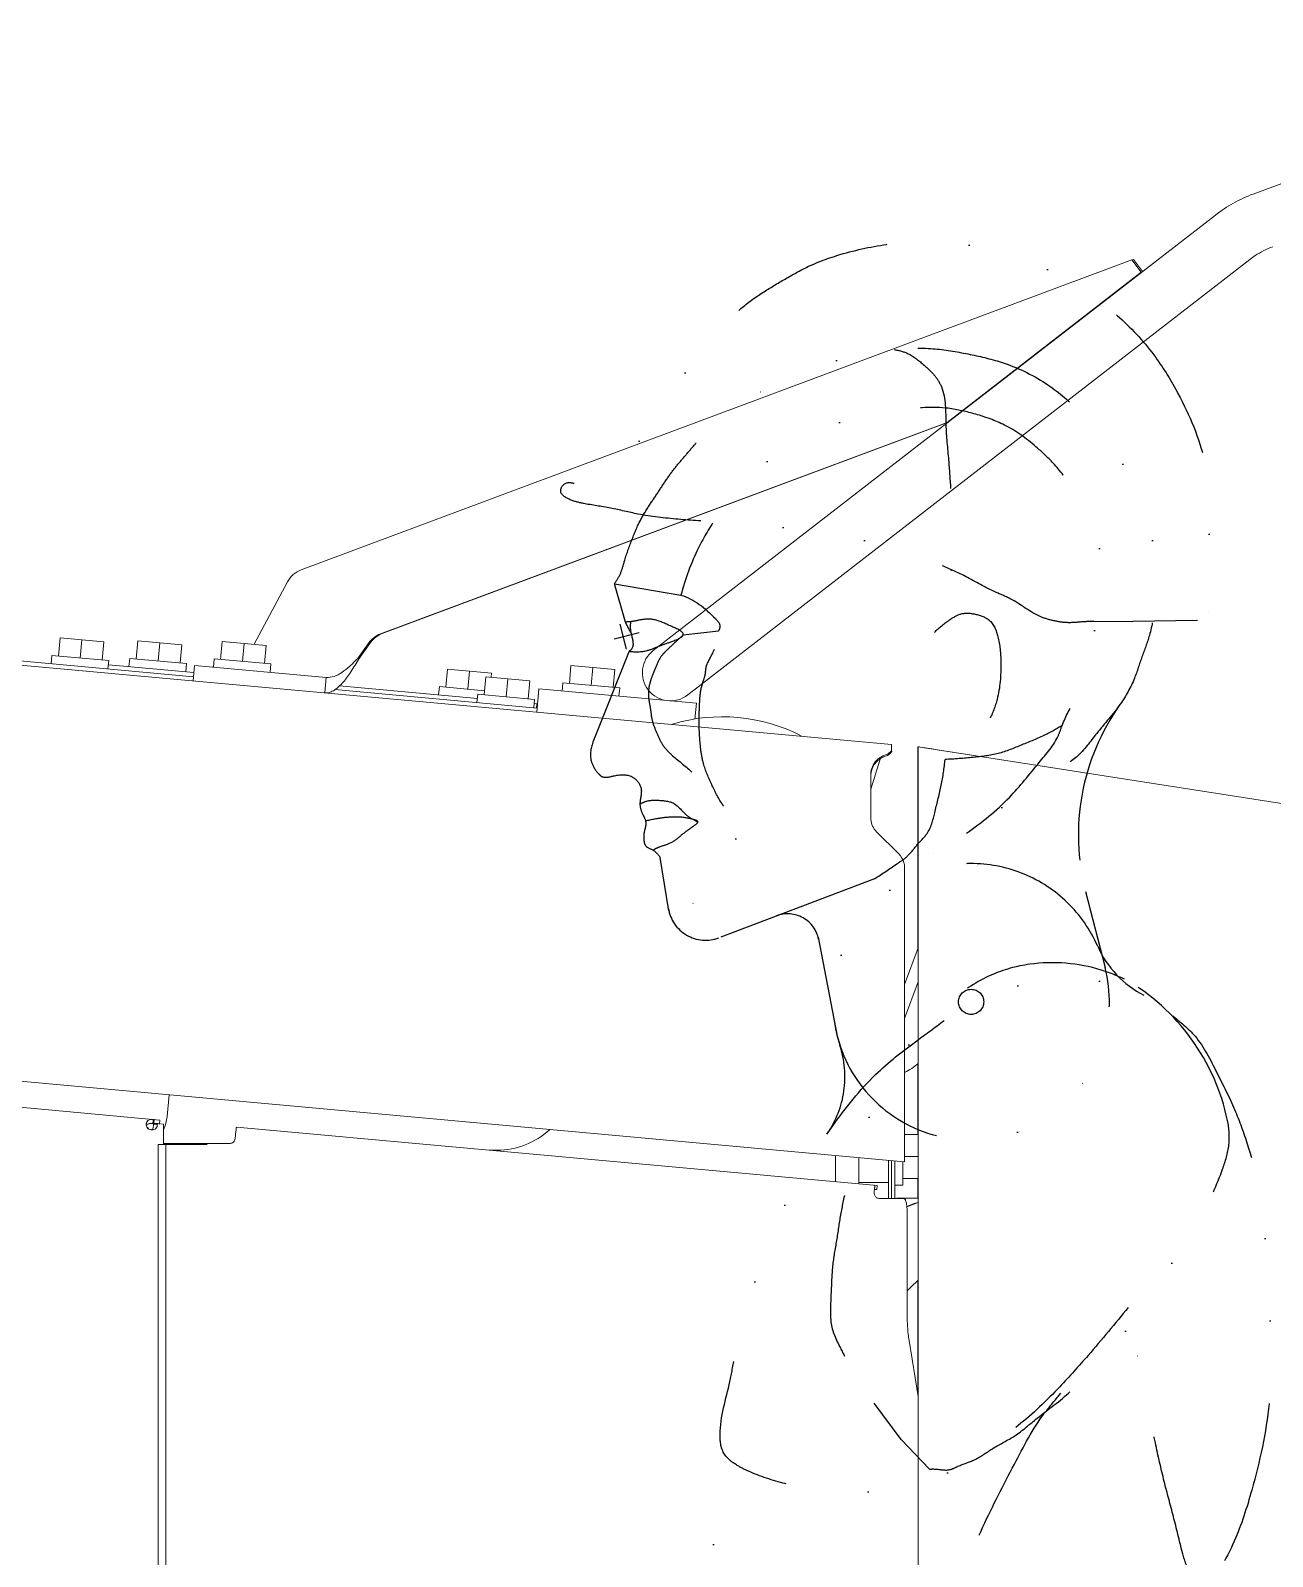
# Model space of a CAD drawing. Header units: millimetres. Extents: x -7970 to 6845, y -11075 to 1978.
# Drawn here: x 3555 to 4035, y -8884 to -8295 of the extents above; entities that cross this region are included whole.
import ezdxf

# ---------------------------------------------------------------- set-up
doc = ezdxf.new("R2010")
doc.units = ezdxf.units.MM
doc.header["$LTSCALE"] = 5
doc.linetypes.add('DIVIDE', pattern=[31.75, 12.7, -6.35, 0, -6.35, 0, -6.35])
doc.layers.add('Layer0016', color=7, linetype='Continuous')
doc.layers.add('Layer0021', color=7, linetype='Continuous')

# ---------------------------------------------------------------- blocks, each defined once
blk = doc.blocks.new('DC_GROUP_ＤＸＦ２５_206')
at = {"layer": 'Layer0016', "color": 7, "linetype": 'DIVIDE', "lineweight": 25}
for p, q in [((3784.97, -8523.25), (3780.63, -8508.34)), ((3780.63, -8508.34), (3806.31, -8512.75)), ((3965.65, -8522.84), (3980.71, -8522.98)), ((4005.64, -8522.57), (3980.71, -8522.98)), ((3780.57, -8529.63), (3790.26, -8527.14)), ((3782.7, -8523.92), (3785.19, -8533.6)), ((3807.23, -8528.04), (3820.87, -8526.53)), ((3786.34, -8534.41), (3772.34, -8569.56)), ((3801.6, -8634.65), (3798.29, -8613.97)), ((3881.04, -8622.23), (3820.98, -8645)), ((3962.43, -8627.15), (3969.97, -8656.45)), ((3859.31, -8644.84), (3866.63, -8683.03)), ((3891.3, -8838.62), (3880.89, -8824.7)), ((3902.22, -8850.13), (3891.3, -8838.62))]:
    blk.add_line(p, q, dxfattribs=at)
blk.add_circle((3918.3, -8669.74), 4.85, dxfattribs=at)
blk.add_circle((3918.3, -8669.74), 4.85, dxfattribs=at)
for centre, radius, start, end in [((4046.98, -8605.41), 87.3, 144.68764, 194.42453), ((3918.3, -8669.74), 53.35, 23.7215, 198.29796), ((3815.83, -8631.4), 14.55, 188.71375, 290.76497), ((3847.55, -8647.89), 12.12, 10.84808, 110.76466), ((4002.66, -8632.66), 38.8, 203.72158, 242.93026), ((3918.3, -8669.74), 53.35, 187.27176, 14.42443), ((3936.54, -8732.43), 82.45, 11.77888, 60.15541), ((3830.81, -8698.67), 38.8, 325.37877, 18.29782)]:
    blk.add_arc(centre, radius, start, end, dxfattribs=at)
for points, knots in [([(3965.65, -8522.85), (3964, -8522.94), (3960.71, -8523.05), (3955.68, -8523.61), (3950.43, -8522.78), (3942.44, -8520.63), (3935.81, -8514.82), (3925.51, -8510.86), (3916.44, -8505.36), (3905, -8500.46), (3895.72, -8496.79), (3884.82, -8493.68), (3874.33, -8490.68), (3861.09, -8489.59), (3849.12, -8486.86), (3835.28, -8485.48), (3820.58, -8484.53), (3805.18, -8483.58), (3791.24, -8482.06), (3779.31, -8478.98), (3770.11, -8477.76), (3763.76, -8476.3), (3758.76, -8473.28), (3761.88, -8468.25), (3766.77, -8470.49), (3771.54, -8469.09), (3776.27, -8467.82), (3780.96, -8465.41), (3784.74, -8461.15), (3789.78, -8454.43), (3796.17, -8443.12), (3806.25, -8429.31), (3816.81, -8414.37), (3827.52, -8403.23), (3837.69, -8395.88), (3846.49, -8390.74), (3856.55, -8384.96), (3870.51, -8380.14), (3888.15, -8376.49), (3906.67, -8375.7), (3924.05, -8378.7), (3942.97, -8384.15), (3960.55, -8393.45), (3977.11, -8406.33), (3989.16, -8419.48), (4000.4, -8438.17), (4009.28, -8458.64), (4010.67, -8480.67), (4009.81, -8497.1), (4008.53, -8506.52), (4007.4, -8512.82), (4012.09, -8514.93), (4009.87, -8520.28), (4007.29, -8522.02), (4005.64, -8522.57)], [0, 0, 0, 0, 4.945966, 9.892061, 15.115591, 20.771537, 34.489291, 40.700898, 53.750067, 66.172227, 78.012835, 83.668495, 100.158738, 110.60588, 123.41024, 136.920934, 152.257909, 167.594989, 183.265842, 194.110905, 204.747611, 210.403574, 214.979153, 218.40877, 223.472363, 228.346534, 233.202617, 238.202108, 243.857806, 250.068835, 263.448912, 282.701914, 301.335276, 318.303302, 328.750452, 338.877625, 348.876121, 363.498658, 382.922968, 402.808116, 418.66537, 435.633386, 461.733817, 477.642114, 498.469367, 514.729539, 543.062663, 564.192649, 580.452615, 591.980934, 593.51522, 598.738338, 602.647751, 607.872036, 607.872036, 607.872036, 607.872036]), ([(3780.63, -8508.34), (3781.6, -8507.06), (3783.28, -8504.36), (3784.74, -8498.46), (3787.23, -8491.83), (3790.11, -8484.5), (3793.86, -8478.43), (3797.59, -8472.95), (3801.06, -8467.54), (3804.78, -8462.55), (3808.8, -8458.06), (3812.48, -8453.54), (3816.49, -8449.52), (3820.56, -8445.91), (3824.91, -8442.89), (3829.11, -8439.78), (3833.24, -8436.7), (3837.46, -8433.81), (3842.44, -8432.68), (3847.81, -8428.7), (3855.35, -8425.33), (3864.7, -8422.39), (3875.88, -8420.45), (3888.63, -8417.43), (3903.17, -8417.15), (3916.95, -8419.5), (3931.87, -8422.92), (3946.76, -8429.83), (3958.14, -8439.63), (3967.2, -8448.5), (3975.73, -8459.56), (3982.72, -8472.65), (3988.19, -8487.38), (3989.36, -8501.42), (3989.37, -8515.36), (3987.84, -8527.38), (3984.07, -8536.55), (3981.36, -8545.78), (3975.63, -8555.97), (3967.13, -8565.21), (3959.99, -8575.36), (3952.03, -8579.99), (3944.47, -8584.22), (3938.36, -8590.49), (3928.89, -8595.04), (3922.19, -8600.48), (3913.91, -8606.57), (3903.87, -8612.74), (3891.57, -8617.72), (3884.06, -8620.97), (3881.04, -8622.23)], [0, 0, 0, 0, 4.801591, 9.377216, 18.119315, 26.074398, 32.933433, 39.459279, 45.983427, 52.194638, 58.114956, 64.034645, 69.690747, 75.113056, 80.336455, 85.560499, 90.784351, 95.847971, 100.722132, 105.78551, 115.677391, 125.389624, 135.101726, 149.684191, 164.624943, 178.316852, 191.555084, 210.494707, 226.79125, 236.357562, 248.520431, 268.517966, 280.681677, 295.359817, 310.418817, 322.583238, 331.325114, 340.069438, 351.392838, 365.942402, 377.782151, 388.05936, 393.12224, 403.760144, 413.886872, 424.333753, 429.557353, 444.748253, 459.498972, 469.307123, 469.307123, 469.307123, 469.307123]), ([(3888.6, -8417.97), (3890.46, -8418.25), (3894.82, -8419.44), (3899.72, -8423.57), (3904.25, -8427.64), (3908.78, -8435.04), (3908.15, -8446.74), (3909.59, -8459.63), (3910.46, -8472.64), (3911.27, -8486.73), (3911.02, -8501.21), (3908.61, -8515.12), (3905.91, -8523.07), (3904.16, -8527.14)], [0, 0, 0, 0, 5.655882, 13.232132, 18.887833, 23.950784, 38.629658, 52.424389, 63.269664, 77.632693, 94.821051, 106.542478, 119.860431, 119.860431, 119.860431, 119.860431]), ([(3916.56, -8604.58), (3922.45, -8600.51), (3932.78, -8592.2), (3943.36, -8578.59), (3951.18, -8569.72), (3954.15, -8560.72), (3959.41, -8551.2), (3964.5, -8538.48), (3965.94, -8524.68), (3968.93, -8509.97), (3968.8, -8490.82), (3959.7, -8474.04), (3950.85, -8462.32), (3942.03, -8454.1), (3932.32, -8446.93), (3920.42, -8442.84), (3907.22, -8439.69), (3891.88, -8440.72), (3876.13, -8444.4), (3863.96, -8446.55), (3855.72, -8452.12), (3848.21, -8455.83), (3839.04, -8460.9), (3829.82, -8470.31), (3820.57, -8481.21), (3811.84, -8495.98), (3807.95, -8506.46), (3806.31, -8512.75)], [0, 0, 0, 0, 21.477248, 39.238032, 51.967287, 56.140584, 67.504321, 84.589059, 96.753228, 108.917198, 129.749876, 152.482262, 164.64695, 173.797026, 188.579699, 200.420522, 211.265083, 229.151026, 245.669653, 260.227641, 265.291329, 275.28984, 285.416408, 296.487366, 314.530505, 328.24785, 347.757005, 347.757005, 347.757005, 347.757005]), ([(3806.31, -8512.75), (3811.45, -8514.34), (3816.41, -8518.35), (3821.73, -8524), (3821.2, -8525.89), (3820.87, -8526.53)], [0, 0, 0, 0, 16.151413, 19.219047, 21.388129, 21.388129, 21.388129, 21.388129]), ([(3786.34, -8534.41), (3788.63, -8534.72), (3792.68, -8534.71), (3797.95, -8532.33), (3802.17, -8530.9), (3810.14, -8527.92), (3800.84, -8524.1), (3796.12, -8521.75), (3790.7, -8522.16), (3787.43, -8523.09), (3785.58, -8523.02), (3784.97, -8523.25)], [0, 0, 0, 0, 6.944123, 11.818451, 16.692945, 22.22237, 28.747365, 35.742033, 40.68812, 44.091592, 46.046669, 46.046669, 46.046669, 46.046669]), ([(3786.91, -8523), (3786.68, -8524.39), (3786.7, -8526.21), (3787.63, -8529.59), (3788.43, -8532.77), (3786.64, -8534.21), (3786.34, -8534.41)], [0, 0, 0, 0, 4.234975, 5.205824, 10.735413, 11.819987, 11.819987, 11.819987, 11.819987]), ([(3904.16, -8527.14), (3905.96, -8525.17), (3909.38, -8522.54), (3914.74, -8519.35), (3920.28, -8519.96), (3926.55, -8522.14), (3929.36, -8530.21), (3930.04, -8540.39), (3929.31, -8551.28), (3925.15, -8562.23), (3919.58, -8569.07), (3913.91, -8574.7), (3910.18, -8575.88), (3908.25, -8576.17)], [0, 0, 0, 0, 8.028906, 12.97486, 18.038402, 24.248832, 31.667834, 41.475668, 55.441385, 63.785768, 76.207107, 81.630351, 87.470604, 87.470604, 87.470604, 87.470604]), ([(3787, -8527.23), (3786.67, -8526.65), (3785.96, -8525.34), (3785.31, -8524), (3784.97, -8523.25)], [0, 0, 0, 0, 1.999771, 4.472003, 4.472003, 4.472003, 4.472003]), ([(3807.23, -8528.04), (3805.74, -8529.4), (3803.31, -8531.69), (3800.48, -8534.37), (3797.99, -8537), (3796.86, -8539.99), (3795.42, -8543.37), (3794.14, -8546.86), (3793.4, -8551.45), (3794.64, -8556.33), (3794.95, -8561.24), (3796.93, -8565.76), (3798.86, -8570.5), (3803.61, -8575.55), (3810.73, -8580.52), (3816.55, -8588.07), (3821.45, -8592.77), (3824.42, -8595.95), (3825.92, -8598.97), (3827.27, -8603.21), (3827.74, -8610.17), (3825.8, -8617.63), (3822.16, -8624.41), (3817.6, -8628.11), (3813.9, -8630.34), (3811.63, -8631.43), (3810.88, -8631.76)], [0, 0, 0, 0, 6.076762, 9.98712, 11.736202, 16.891187, 19.316915, 22.81412, 28.038298, 32.911817, 37.785577, 42.66043, 47.605835, 53.028322, 63.120957, 73.533731, 81.354052, 83.524157, 86.52362, 91.379246, 96.802005, 107.213772, 114.073366, 119.49641, 124.559705, 127.032394, 127.032394, 127.032394, 127.032394]), ([(3822.74, -8594.16), (3822.46, -8593.73), (3820.64, -8590.93), (3817.86, -8585.31), (3814.81, -8578.18), (3813.61, -8570.06), (3813.23, -8562.46), (3813.45, -8555.79), (3813.73, -8550.61), (3814.52, -8546.9), (3815.84, -8543.5), (3815.89, -8539.53), (3819.49, -8534.5), (3820.38, -8529.46), (3820.87, -8526.53)], [0, 0, 0, 0, 1.533889, 10.003493, 18.786996, 24.626873, 34.519194, 41.580023, 44.648616, 50.071336, 52.898731, 55.511187, 61.721828, 70.624886, 70.624886, 70.624886, 70.624886]), ([(3953.45, -8563.04), (3951.33, -8564.37), (3946.3, -8567.27), (3937.86, -8570.47), (3928.84, -8574.39), (3918.69, -8575.45), (3911.87, -8576.06), (3908.25, -8576.17)], [0, 0, 0, 0, 7.529178, 17.338, 27.086093, 36.834459, 47.679419, 47.679419, 47.679419, 47.679419]), ([(3772.34, -8569.56), (3771.41, -8571.94), (3770.83, -8576.67), (3773.6, -8580.72), (3776.44, -8583.7), (3781.52, -8581.91), (3787.61, -8581.8), (3792.06, -8587.51), (3789.93, -8592.71), (3791.18, -8596.98), (3792.83, -8599.52), (3792.75, -8602.34), (3791.87, -8604.65), (3791.99, -8607.17), (3792.31, -8610.08), (3796.04, -8610.9), (3797.52, -8612.92), (3798.29, -8613.97)], [0, 0, 0, 0, 7.667867, 12.732174, 14.479996, 19.426076, 26.635985, 31.858679, 37.995149, 41.873715, 44.82448, 46.824844, 50.077303, 52.077189, 54.502491, 57.932074, 61.843039, 61.843039, 61.843039, 61.843039]), ([(3881.04, -8622.23), (3883.94, -8620.41), (3888.12, -8617.41), (3894.24, -8613.55), (3897.47, -8608.8), (3902.64, -8604.06), (3904.45, -8595.54), (3906.97, -8586.27), (3907.91, -8579.48), (3908.25, -8576.17)], [0, 0, 0, 0, 10.276501, 15.500223, 21.41953, 27.340499, 36.08413, 46.497491, 56.494939, 56.494939, 56.494939, 56.494939]), ([(3790.5, -8593.43), (3791.34, -8592.92), (3793.79, -8591.78), (3798.27, -8591.92), (3804.35, -8592.53), (3807.79, -8597.75), (3811.34, -8599.52), (3812.78, -8600.22)], [0, 0, 0, 0, 2.950323, 7.896388, 13.318899, 20.312682, 25.114698, 25.114698, 25.114698, 25.114698]), ([(3792.66, -8599.89), (3795.01, -8599.26), (3798.96, -8598.52), (3805.04, -8598.14), (3808.69, -8598.59), (3814.07, -8599.94), (3809.69, -8603.02), (3806.67, -8605.11), (3802.65, -8608.8), (3798.48, -8609.65), (3796.29, -8610.78), (3795.56, -8611.16)], [0, 0, 0, 0, 7.291126, 12.237136, 17.460592, 20.566423, 23.394826, 28.618072, 33.841924, 38.715923, 41.188713, 41.188713, 41.188713, 41.188713]), ([(3977.5, -8661.05), (3974.59, -8659.63), (3963.01, -8655), (3944.81, -8653.54), (3924.93, -8658.85), (3912.66, -8667.27), (3901.3, -8676.42), (3893.21, -8687.45), (3887.5, -8697.46), (3882.74, -8705.98), (3877.96, -8716.23), (3872.37, -8728.13), (3870.26, -8741.07), (3867.94, -8750.73), (3866.66, -8760.62), (3864.71, -8770.54), (3864.32, -8780.79), (3863.94, -8788.41), (3864.27, -8796.18), (3867.41, -8802.47), (3871.33, -8810.19), (3875.31, -8817.58), (3878.83, -8822.27), (3880.89, -8824.7)], [0, 0, 0, 0, 9.703185, 37.309828, 52.837558, 70.597943, 81.443202, 96.501444, 111.180011, 116.053942, 125.766926, 145.172171, 155.064569, 164.957201, 174.956052, 184.953948, 195.230764, 205.678352, 207.847318, 218.483981, 226.060311, 234.014365, 243.579646, 243.579646, 243.579646, 243.579646]), ([(3978.9, -8787.73), (3973.89, -8794), (3965.22, -8804.31), (3951.4, -8819.82), (3937.51, -8833.21), (3919.67, -8845.21), (3903.18, -8855.88), (3883.82, -8859.15), (3865.76, -8858.94), (3847.9, -8856.59), (3835.24, -8852.37), (3827.01, -8848.36), (3822.06, -8844.2), (3820.63, -8832.69), (3824.44, -8821.22), (3827.95, -8801.16), (3833.29, -8781.76), (3840.39, -8761.16), (3849.9, -8740.44), (3862.97, -8719.41), (3879.53, -8698.36), (3895.28, -8686.14), (3907.8, -8677.18), (3918.82, -8668.34), (3934.04, -8664.23), (3948.1, -8660.43), (3961.46, -8660.42), (3973.53, -8662.84), (3986.04, -8666.77), (3995.94, -8675.06), (4006.4, -8683.43), (4013.01, -8696.98), (4020.11, -8710.77), (4025.01, -8724.62), (4029.53, -8740.17), (4032.02, -8761.43), (4033.64, -8790.32), (4034.87, -8824.06), (4028.13, -8854.04), (4020.34, -8878.94), (4012.67, -8891.62), (4008.12, -8897.79)], [0, 0, 0, 0, 24.080206, 40.376328, 62.368007, 81.621779, 105.027946, 120.21878, 139.715507, 159.139584, 174.080389, 179.304723, 186.880218, 191.94402, 212.849643, 222.59821, 253.056704, 273.053856, 287.931849, 321.335945, 347.165392, 367.74227, 380.792024, 393.522119, 409.578539, 427.372267, 437.120647, 449.284481, 464.343197, 475.654195, 487.779324, 504.075592, 519.96282, 534.496675, 548.006704, 568.474766, 598.454492, 634.987732, 669.106867, 690.046219, 713.047401, 713.047401, 713.047401, 713.047401]), ([(3902.22, -8850.13), (3902.58, -8850.1), (3905.18, -8849.88), (3909.1, -8851.17), (3914.24, -8848.38), (3920.23, -8846.67), (3926.96, -8841.61), (3935.77, -8837.43), (3945.04, -8829.04), (3956.99, -8820.91), (3965.76, -8809.69), (3976.24, -8800.83), (3982.11, -8788.52), (3992.7, -8775.87), (4000.44, -8763.01), (4009.15, -8749.22), (4014.52, -8737.35), (4018.38, -8725.13), (4017.88, -8718.63), (4017.26, -8715.6)], [0, 0, 0, 0, 1.08447, 7.839632, 11.269329, 18.12789, 26.473042, 36.172399, 47.242527, 63.732576, 79.230396, 89.67737, 104.427872, 119.368804, 139.0636, 149.351621, 168.273629, 178.081057, 187.365294, 187.365294, 187.365294, 187.365294]), ([(4009.35, -8896.09), (4007.21, -8895.25), (4004.48, -8893.36), (4001.57, -8888.33), (3999.21, -8880.31), (3996.52, -8868.51), (3992.57, -8854.46), (3989.22, -8839.49), (3986.23, -8823.66), (3982.47, -8806.32), (3980.16, -8794.36), (3978.9, -8787.73)], [0, 0, 0, 0, 6.88314, 9.308779, 17.334506, 31.754878, 45.719172, 61.057072, 77.780326, 94.039502, 114.295448, 114.295448, 114.295448, 114.295448]), ([(3819.05, -8987.52), (3822.43, -8986.91), (3829.3, -8985.26), (3841.29, -8980.52), (3855.56, -8972.98), (3871.76, -8960.4), (3885.34, -8945.86), (3899.01, -8926.54), (3910.92, -8902.56), (3921.45, -8873.93), (3934.41, -8849.52), (3943.36, -8831.91), (3954.56, -8819.12), (3959.9, -8811.5), (3963.45, -8806.2)], [0, 0, 0, 0, 10.276892, 21.121796, 38.60948, 58.511164, 82.374755, 98.015477, 129.356766, 162.34053, 189.36152, 212.362556, 221.106485, 240.236954, 240.236954, 240.236954, 240.236954]), ([(3819.36, -8974.39), (3819.35, -8969.52), (3819.31, -8956.52), (3819.3, -8936.2), (3819.13, -8914.24), (3818.23, -8894.76), (3818.71, -8877.67), (3820.9, -8864.06), (3824.1, -8852.99), (3823.22, -8846.32), (3822.43, -8843.12)], [0, 0, 0, 0, 14.621044, 38.992536, 60.953625, 80.503469, 97.506721, 112.088938, 121.837288, 131.728726, 131.728726, 131.728726, 131.728726])]:
    blk.add_open_spline(points, degree=3, knots=knots, dxfattribs=at)
blk = doc.blocks.new('DC_GROUP_ＤＸＦ２５_157')
at = {"layer": 'Layer0021', "color": 7, "linetype": 'Continuous', "lineweight": 13}
for p, q in [((3900.19, -8571.65), (3899.98, -8571.62)), ((3900.43, -8571.69), (3900.19, -8571.65)), ((3900.71, -8571.73), (3900.43, -8571.69)), ((3901.02, -8571.78), (3900.71, -8571.73)), ((3901.38, -8571.83), (3901.02, -8571.78)), ((3901.79, -8571.9), (3901.38, -8571.83)), ((3902.25, -8571.97), (3901.79, -8571.9)), ((3902.75, -8572.05), (3902.25, -8571.97)), ((3903.29, -8572.13), (3902.75, -8572.05)), ((3903.88, -8572.23), (3903.29, -8572.13)), ((3904.53, -8572.33), (3903.88, -8572.23)), ((3905.25, -8572.44), (3904.53, -8572.33)), ((3906.02, -8572.56), (3905.25, -8572.44)), ((3919.47, -8574.66), (3906.02, -8572.56))]:
    blk.add_line(p, q, dxfattribs=at)
blk = doc.blocks.new('DC_GROUP_ＤＸＦ２５_158')
at = {"layer": 'Layer0021', "color": 7, "linetype": 'Continuous', "lineweight": 13}
for p, q in [((3898.36, -8571.36), (3898.34, -8571.36)), ((3898.38, -8571.36), (3898.36, -8571.36)), ((3898.4, -8571.37), (3898.38, -8571.36)), ((3898.42, -8571.37), (3898.4, -8571.37))]:
    blk.add_line(p, q, dxfattribs=at)
blk = doc.blocks.new('DC_GROUP_ＤＸＦ２５_159')
at = {"layer": 'Layer0021', "color": 7, "linetype": 'Continuous', "lineweight": 13}
for p, q in [((3898.3, -8571.35), (3898.28, -8571.35)), ((3898.31, -8571.35), (3898.3, -8571.35)), ((3898.34, -8571.36), (3898.31, -8571.35))]:
    blk.add_line(p, q, dxfattribs=at)
blk = doc.blocks.new('DC_GROUP_ＤＸＦ２５_160')
at = {"layer": 'Layer0021', "color": 7, "linetype": 'Continuous', "lineweight": 13}
for p, q in [((3898.23, -8571.34), (3898.22, -8571.34)), ((3898.24, -8571.34), (3898.23, -8571.34)), ((3898.26, -8571.35), (3898.24, -8571.34)), ((3898.28, -8571.35), (3898.26, -8571.35))]:
    blk.add_line(p, q, dxfattribs=at)
blk = doc.blocks.new('DC_GROUP_ＤＸＦ２５_161')
at = {"layer": 'Layer0021', "color": 7, "linetype": 'Continuous', "lineweight": 13}
for p, q in [((3898.2, -8571.34), (3898.19, -8571.34)), ((3898.22, -8571.34), (3898.2, -8571.34))]:
    blk.add_line(p, q, dxfattribs=at)
blk = doc.blocks.new('DC_GROUP_ＤＸＦ２５_162')
at = {"layer": 'Layer0021', "color": 7, "linetype": 'Continuous', "lineweight": 13}
for p, q in [((3898.17, -8571.33), (3898.16, -8571.33)), ((3898.19, -8571.34), (3898.17, -8571.33)), ((3898.17, -8571.33), (3898.17, -8571.33))]:
    blk.add_line(p, q, dxfattribs=at)
blk = doc.blocks.new('DC_GROUP_ＤＸＦ２５_163')
at = {"layer": 'Layer0021', "color": 7, "linetype": 'Continuous', "lineweight": 13}
for p, q in [((3898.14, -8571.33), (3898.13, -8571.33)), ((3898.16, -8571.33), (3898.14, -8571.33))]:
    blk.add_line(p, q, dxfattribs=at)
blk = doc.blocks.new('DC_GROUP_ＤＸＦ２５_164')
at = {"layer": 'Layer0021', "color": 7, "linetype": 'Continuous', "lineweight": 13}
for p, q in [((3898.12, -8571.32), (3898.11, -8571.32)), ((3898.13, -8571.33), (3898.12, -8571.32))]:
    blk.add_line(p, q, dxfattribs=at)
blk = doc.blocks.new('DC_GROUP_ＤＸＦ２５_165')
at = {"layer": 'Layer0021', "color": 7, "linetype": 'Continuous', "lineweight": 13}
for p in [(3898.1, -8571.32), (3898.09, -8571.32)]:
    blk.add_line(p, (3898.09, -8571.32), dxfattribs=at)
blk = doc.blocks.new('DC_GROUP_ＤＸＦ２５_166')
at = {"layer": 'Layer0021', "color": 7, "linetype": 'Continuous', "lineweight": 13}
for p, q in [((3898.07, -8571.32), (3898.06, -8571.31)), ((3898.08, -8571.32), (3898.07, -8571.32))]:
    blk.add_line(p, q, dxfattribs=at)

msp = doc.modelspace()

# ---------------------------------------------------------------- linework, layer by layer
at = {"layer": 'Layer0021', "color": 7, "linetype": 'Continuous', "lineweight": 18}
for p, q in [((4027.135, -8357.923), (4196.196, -8294.813)), ((3795.649, -8534.129), (4012.582, -8366.032)), ((3980.266, -8383.328), (3659.771, -8502.97)), ((3808.94, -8551.282), (4025.874, -8383.185)), ((3980.266, -8383.328), (3980.907, -8383.187)), ((3983.915, -8388.083), (3980.266, -8383.328)), ((3980.907, -8383.187), (3984.463, -8387.821)), ((3983.915, -8388.083), (3909.022, -8446.115)), ((3984.208, -8388.018), (3983.915, -8388.083)), ((2249.608, -8420.97), (3887.629, -8570.424)), ((3690.437, -8527.714), (3909.022, -8446.115)), ((3691.078, -8527.573), (3909.183, -8446.153)), ((3909.316, -8446.051), (3909.022, -8446.115)), ((3654.486, -8507.605), (3641.642, -8531.713)), ((3502.552, -8533.683), (3618.178, -8544.233)), ((3566.078, -8536.266), (3566.714, -8529.295)), ((3566.714, -8529.295), (3583.643, -8530.839)), ((3574.543, -8537.038), (3575.179, -8530.067)), ((3583.007, -8537.81), (3583.643, -8530.839)), ((3596.099, -8537.398), (3596.735, -8530.427)), ((3596.735, -8530.427), (3613.665, -8531.972)), ((3604.564, -8538.17), (3605.2, -8531.199)), ((3613.029, -8538.943), (3613.665, -8531.972)), ((3628.692, -8537.56), (3629.328, -8530.589)), ((3629.328, -8530.589), (3646.257, -8532.134)), ((3637.154, -8538.332), (3637.79, -8531.361)), ((3645.621, -8539.105), (3646.257, -8532.134)), ((3645.626, -8539.105), (3646.262, -8532.134)), ((3681.476, -8537.29), (3685.863, -8531.205)), ((3682.117, -8537.149), (3686.505, -8531.064)), ((3563.297, -8539.225), (3563.588, -8536.038)), ((3563.588, -8536.038), (3585.497, -8538.037)), ((3585.206, -8541.224), (3585.497, -8538.037)), ((3585.352, -8539.631), (3618.323, -8542.639)), ((3593.319, -8540.358), (3593.609, -8537.171)), ((3593.609, -8537.171), (3615.518, -8539.17)), ((3615.228, -8542.357), (3615.518, -8539.17)), ((3618.578, -8539.851), (3618.032, -8545.826)), ((3618.578, -8539.851), (3669.454, -8544.493)), ((3625.913, -8540.52), (3626.204, -8537.333)), ((3626.204, -8537.333), (3648.113, -8539.332)), ((3647.822, -8542.519), (3648.113, -8539.332)), ((3682.117, -8537.149), (3681.476, -8537.29)), ((3763.256, -8546.826), (3763.892, -8539.855)), ((3763.892, -8539.855), (3780.822, -8541.399)), ((3771.719, -8547.598), (3772.355, -8540.627)), ((3668.909, -8550.468), (3669.454, -8544.493)), ((3715.603, -8548.302), (3716.239, -8541.331)), ((3716.239, -8541.331), (3733.168, -8542.875)), ((3724.067, -8549.074), (3724.703, -8542.103)), ((3730.395, -8551.258), (3731.031, -8544.287)), ((3731.031, -8544.287), (3747.961, -8545.832)), ((3733.023, -8544.469), (3733.168, -8542.875)), ((3738.86, -8552.03), (3739.496, -8545.059)), ((3747.325, -8552.803), (3747.961, -8545.832)), ((3760.478, -8549.785), (3760.769, -8546.599)), ((3760.769, -8546.599), (3782.678, -8548.598)), ((3780.186, -8548.37), (3780.822, -8541.399)), ((3780.19, -8548.371), (3780.826, -8541.4)), ((3672.766, -8549.213), (3750.843, -8556.337)), ((3674.523, -8547.767), (3727.76, -8552.624)), ((3712.822, -8551.261), (3713.113, -8548.075)), ((3713.113, -8548.075), (3730.541, -8549.665)), ((3727.615, -8554.218), (3727.905, -8551.031)), ((3727.905, -8551.031), (3749.814, -8553.03)), ((3750.698, -8557.93), (3751.515, -8548.968)), ((3751.515, -8548.968), (3812.263, -8554.51)), ((3782.387, -8551.784), (3782.678, -8548.598)), ((3749.524, -8556.217), (3749.814, -8553.03)), ((3749.669, -8554.623), (3750.665, -8554.714)), ((3750.665, -8554.714), (3750.52, -8556.308)), ((3811.71, -8560.571), (3812.263, -8554.51)), ((3884.334, -8574.843), (3885.577, -8574.308)), ((3884.348, -8575.322), (3885.591, -8574.787)), ((3887.629, -8571.505), (3887.628, -8572.406)), ((3887.628, -8572.406), (3887.629, -8572.683)), ((3887.629, -8570.424), (3887.629, -8571.505)), ((3887.63, -8572.598), (3887.629, -8572.406)), ((3887.643, -8573.161), (3887.629, -8572.683)), ((3887.635, -8572.899), (3887.63, -8572.598)), ((3897.724, -8581.493), (3897.725, -8571.379)), ((3897.725, -8571.27), (3897.797, -8571.27)), ((3897.725, -8571.27), (3897.768, -8571.27)), ((3897.725, -8571.379), (3897.725, -8571.27)), ((3897.768, -8571.27), (3897.81, -8571.276)), ((3897.811, -8571.27), (3897.897, -8571.288)), ((3897.812, -8574.797), (3897.811, -8571.27)), ((3897.816, -8726.31), (3897.812, -8574.797)), ((3897.898, -8571.288), (3897.896, -8571.288)), ((3897.897, -8571.29), (4053.454, -8595.596)), ((3897.901, -8571.289), (3897.898, -8571.288)), ((3897.906, -8571.29), (3897.901, -8571.289)), ((3897.914, -8571.291), (3897.906, -8571.29)), ((3897.93, -8571.294), (3897.914, -8571.291)), ((3897.965, -8571.299), (3897.93, -8571.294)), ((3897.975, -8571.301), (3897.965, -8571.299)), ((3897.983, -8571.302), (3897.975, -8571.301)), ((3897.991, -8571.304), (3897.983, -8571.302)), ((3897.998, -8571.305), (3897.991, -8571.304)), ((3898.007, -8571.306), (3897.998, -8571.305)), ((3898.013, -8571.307), (3898.007, -8571.306)), ((3898.022, -8571.309), (3898.013, -8571.307)), ((3898.029, -8571.31), (3898.022, -8571.309)), ((3898.036, -8571.311), (3898.029, -8571.31)), ((3898.044, -8571.312), (3898.036, -8571.311)), ((3898.052, -8571.313), (3898.044, -8571.312)), ((3898.061, -8571.315), (3898.052, -8571.313)), ((3898.085, -8571.319), (3898.075, -8571.317)), ((3898.114, -8571.323), (3898.102, -8571.321)), ((3892.608, -8731.543), (2249.608, -8581.634)), ((3879.608, -8598.827), (3879.608, -8581.821)), ((3879.622, -8587.62), (3883.178, -8576.111)), ((3897.725, -8581.493), (3897.723, -8649.149)), ((3897.73, -8581.473), (3897.725, -8581.493)), ((3897.768, -8581.391), (3897.73, -8581.473)), ((3897.768, -8581.391), (3897.769, -8581.391)), ((3897.769, -8581.391), (3897.811, -8581.493)), ((3879.612, -8599.045), (3879.608, -8598.827)), ((3890.403, -8612.674), (3881.813, -8604.083)), ((3892.608, -8617.93), (3892.604, -8617.712)), ((3892.608, -8617.93), (3892.608, -8731.543)), ((3892.622, -8663.072), (3897.813, -8648.904)), ((3892.622, -8676.153), (3897.813, -8661.984)), ((3350.636, -8692.135), (3605.214, -8715.362)), ((3897.722, -8693.555), (3897.721, -8720.97)), ((3608.024, -8714.012), (3608.787, -8705.647)), ((3601.209, -8716.604), (3602.89, -8716.757)), ((3602.651, -8715.231), (3602.584, -8716.78)), ((3604.227, -8716.98), (3602.77, -8716.98)), ((3604.457, -8716.758), (3602.885, -8716.758)), ((3603.035, -8715.164), (3602.89, -8716.757)), ((3606.636, -8716.956), (3604.457, -8716.758)), ((3605.214, -8715.362), (3605.068, -8716.956)), ((3606.636, -8724.87), (3606.636, -8716.956)), ((3634.413, -8721.251), (3634.294, -8722.551)), ((3634.825, -8718.064), (3882.078, -8740.624)), ((3892.622, -8720.97), (3897.815, -8720.97)), ((3604.549, -9544.87), (3604.549, -8724.87)), ((3604.56, -8724.87), (3623.541, -8724.87)), ((3606.636, -8724.37), (3632.304, -8724.37)), ((3607.547, -9544.87), (3607.547, -8724.87)), ((3732.429, -8726.97), (3735.408, -8726.97)), ((3865.908, -8739.148), (3865.908, -8729.107)), ((3892.608, -8727.375), (3892.615, -8727.593)), ((3897.816, -8732.408), (3897.816, -8726.31)), ((3874.908, -8739.97), (3874.908, -8729.928)), ((3886.408, -8745.618), (3886.408, -8730.977)), ((3887.603, -8731.086), (3887.603, -8745.618)), ((3887.613, -8745.02), (3887.613, -8731.087)), ((3888.808, -8731.196), (3888.808, -8745.02)), ((3892.008, -8731.488), (3892.008, -8740.47)), ((3892.75, -8729.47), (3897.815, -8729.47)), ((3897.816, -9654.926), (3897.816, -8732.408)), ((3874.908, -8739.47), (3886.408, -8739.47)), ((3881.935, -8742.217), (3882.08, -8740.624)), ((3888.808, -8740.47), (3892.008, -8740.47)), ((3892.008, -8737.97), (3897.815, -8737.97)), ((3897.721, -8737.97), (3897.721, -8745.52)), ((3881.086, -8742.14), (3881.933, -8742.217)), ((3882.836, -8745.618), (3892.314, -8745.618)), ((3889.613, -8745.52), (3897.815, -8745.52)), ((3893.724, -8748.72), (3893.51, -8748.72)), ((3897.815, -8747.137), (3893.52, -8748.911)), ((3893.608, -8750.618), (3893.608, -8789.973)), ((3897.721, -8777.436), (3897.721, -8821.526)), ((3897.815, -8822.122), (3894.372, -8800.429))]:
    msp.add_line(p, q, dxfattribs=at)
for centre, radius, start, end in [((3802.294, -8542.706), 10.85, 127.771427, 307.771427), ((3822.236, -8626.8), 67.084, 62.964461, 106.608974), ((3887.514, -8582.227), 8.039, 113.30163, 115.113515), ((3883.56, -8569.623), 5.1, 293.295732, 303.290465), ((3883.574, -8570.102), 5.1, 293.295732, 303.290465), ((3883.625, -8569.724), 4.98, 303.303687, 313.46416), ((3883.639, -8570.203), 4.98, 303.303687, 313.46416), ((3883.686, -8569.792), 4.889, 313.491778, 319.663531), ((3883.717, -8570.287), 4.866, 313.480793, 323.794312), ((3883.743, -8569.841), 4.813, 319.66534, 323.822227), ((3886.876, -8598.825), 7.268, 181.732784, 183.769347), ((3885.266, -8617.938), 7.342, 1.762738, 15.172212), ((3884.132, -8678.91), 20, 295.15406, 313.20142), ((3602.246, -8717.035), 2.242, 165.545391, 174.366416), ((3601.752, -8716.848), 1.712, 145.845529, 153.320481), ((3593.086, -8712.649), 15, 334.52563, 354.786718), ((3601.939, -8717.127), 2.001, 211.581503, 221.979963), ((3601.924, -8717.139), 1.982, 222.001567, 232.631628), ((3602.234, -8717.127), 2.001, 211.581503, 221.979963), ((3602.041, -8716.402), 2.663, 240.281956, 246.12615), ((3602.308, -8715.685), 3.43, 253.109053, 262.121414), ((3602.306, -8715.747), 3.367, 262.01081, 269.834315), ((3712.014, -8728.294), 77.921, 173.909594, 174.81382), ((3735.408, -8696.97), 30, 270, 312.327276), ((3884.233, -8743.661), 3.393, 174.526723, 181.248368), ((3951.657, -8750.087), 71.122, 173.666333, 174.554589), ((3936.683, -8748.442), 56.058, 173.524197, 173.649555), ((3890.308, -8745.02), 2.695, 180, 192.824336), ((3890.308, -8745.02), 1.5, 180, 203.723459), ((3900.358, -8760.47), 13.5, 102.962323, 120.469315), ((3929.813, -8815.741), 50, 129.811662, 136.447011)]:
    msp.add_arc(centre, radius, start, end, dxfattribs=at)
for points, knots in [([(4012.582, -8366.032), (4014.784, -8364.326), (4019.45, -8361.242), (4024.527, -8358.897), (4027.135, -8357.923)], [0, 0, 0, 0, 0.5000801, 1, 1, 1, 1]), ([(4025.874, -8383.185), (4026.544, -8382.665), (4029.296, -8380.693), (4032.348, -8379.14), (4034.724, -8378.253)], [0, 0, 0, 0, 0.2505207, 1, 1, 1, 1]), ([(3659.771, -8502.97), (3658.656, -8503.386), (3656.559, -8504.636), (3655.046, -8506.553), (3654.486, -8507.605)], [0, 0, 0, 0, 0.499551, 1, 1, 1, 1]), ([(3685.863, -8531.205), (3686.431, -8530.419), (3687.803, -8529.005), (3689.529, -8528.053), (3690.437, -8527.714)], [0, 0, 0, 0, 0.5003327, 1, 1, 1, 1]), ([(3691.078, -8527.573), (3690.17, -8527.912), (3688.445, -8528.863), (3687.072, -8530.277), (3686.505, -8531.064)], [0, 0, 0, 0, 0.4996673, 1, 1, 1, 1]), ([(3682.117, -8537.149), (3681.092, -8538.918), (3679.549, -8541.502), (3677.319, -8544.694), (3675.659, -8546.749), (3673.985, -8548.428), (3672.305, -8549.669), (3670.61, -8550.407), (3669.449, -8550.517), (3668.909, -8550.468)], [0, 0, 0, 0, 0.3139957, 0.4617671, 0.5978175, 0.7192003, 0.8249855, 0.9167693, 1, 1, 1, 1]), ([(3681.476, -8537.29), (3680.514, -8538.274), (3678.63, -8540.166), (3675.693, -8542.603), (3672.645, -8544.268), (3670.455, -8544.584), (3669.454, -8544.493)], [0, 0, 0, 0, 0.2859893, 0.5548162, 0.7911421, 1, 1, 1, 1]), ([(3884.348, -8575.322), (3882.985, -8575.909), (3880.55, -8577.855), (3879.622, -8580.851), (3879.622, -8582.3)], [0, 0, 0, 0, 0.5060424, 1, 1, 1, 1]), ([(3880.188, -8578.966), (3880.553, -8578.097), (3881.639, -8576.474), (3883.234, -8575.354), (3884.102, -8574.947)], [0, 0, 0, 0, 0.4956556, 1, 1, 1, 1]), ([(3881.813, -8604.083), (3881.179, -8603.45), (3880.13, -8601.958), (3879.682, -8600.187), (3879.624, -8599.303)], [0, 0, 0, 0, 0.5028128, 1, 1, 1, 1]), ([(3602.651, -8715.231), (3602.503, -8715.214), (3601.944, -8715.175), (3601.355, -8715.204), (3600.973, -8715.364)], [0, 0, 0, 0, 0.2643216, 1, 1, 1, 1]), ([(3601.973, -8719.096), (3602.137, -8719.06), (3602.443, -8718.852), (3602.576, -8718.53), (3602.626, -8718.367)], [0, 0, 0, 0, 0.4947668, 1, 1, 1, 1]), ([(3602.958, -8719.039), (3603.238, -8718.97), (3603.8, -8718.708), (3604.074, -8718.148), (3604.145, -8717.863)], [0, 0, 0, 0, 0.4953681, 1, 1, 1, 1]), ([(3634.294, -8722.551), (3634.25, -8723.031), (3633.785, -8723.993), (3632.786, -8724.37), (3632.304, -8724.37)], [0, 0, 0, 0, 0.5001213, 1, 1, 1, 1]), ([(3634.825, -8718.064), (3634.812, -8718.063), (3634.797, -8718.13), (3634.771, -8718.213), (3634.741, -8718.39), (3634.687, -8718.726), (3634.616, -8719.284), (3634.562, -8719.759), (3634.533, -8720.027)], [0, 0, 0, 0, 0.0196922, 0.0724302, 0.1582839, 0.2756951, 0.5937921, 1, 1, 1, 1]), ([(3881.231, -8740.547), (3881.212, -8740.545), (3881.199, -8740.649), (3881.159, -8740.769), (3881.123, -8741.036), (3881.093, -8741.227), (3881.078, -8741.341)], [0, 0, 0, 0, 0.0700811, 0.2632841, 0.5768163, 1, 1, 1, 1]), ([(3882.095, -8745.475), (3881.749, -8745.337), (3881.124, -8744.853), (3880.863, -8744.107), (3880.841, -8743.735)], [0, 0, 0, 0, 0.4998612, 1, 1, 1, 1]), ([(3881.078, -8741.341), (3881.07, -8741.399), (3881.036, -8741.658), (3881.006, -8741.918), (3880.983, -8742.119)], [0, 0, 0, 0, 0.2246988, 1, 1, 1, 1]), ([(3893.608, -8750.618), (3893.608, -8749.979), (3893.549, -8748.789), (3893.337, -8747.402), (3893.057, -8746.494), (3892.827, -8745.969), (3892.522, -8745.618), (3892.314, -8745.618)], [0, 0, 0, 0, 0.3579815, 0.665561, 0.787306, 0.8833003, 1, 1, 1, 1]), ([(3894.372, -8800.429), (3894.244, -8799.62), (3893.781, -8796.153), (3893.608, -8792.65), (3893.608, -8789.973)], [0, 0, 0, 0, 0.23432, 1, 1, 1, 1])]:
    msp.add_open_spline(points, degree=3, knots=knots, dxfattribs=at)
for points in [[(3879.608, -8581.821), (3879.608, -8580.85), (3879.811, -8579.861), (3880.188, -8578.966)], [(3892.352, -8616.016), (3892.015, -8614.771), (3891.315, -8613.586), (3890.403, -8612.674)], [(3600.015, -8716.815), (3599.985, -8717.12), (3600.01, -8717.434), (3600.083, -8717.731)], [(3600.223, -8716.08), (3600.159, -8716.205), (3600.11, -8716.339), (3600.075, -8716.475)], [(3600.453, -8717.011), (3600.324, -8717.126), (3600.23, -8717.304), (3600.225, -8717.477)], [(3600.973, -8715.364), (3600.719, -8715.47), (3600.49, -8715.66), (3600.336, -8715.887)], [(3601.007, -8716.773), (3600.809, -8716.81), (3600.603, -8716.877), (3600.453, -8717.011)], [(3602.584, -8716.78), (3602.061, -8716.727), (3601.524, -8716.678), (3601.007, -8716.773)], [(3602.89, -8716.757), (3602.788, -8716.748), (3602.683, -8716.757), (3602.584, -8716.78)], [(3602.78, -8715.186), (3602.736, -8715.198), (3602.693, -8715.213), (3602.651, -8715.231)], [(3602.744, -8717.725), (3602.768, -8717.478), (3602.774, -8717.229), (3602.77, -8716.98)], [(3602.885, -8716.758), (3602.859, -8716.837), (3602.818, -8716.912), (3602.77, -8716.98)], [(3603.035, -8715.164), (3602.95, -8715.156), (3602.863, -8715.165), (3602.78, -8715.186)], [(3604.145, -8717.863), (3604.217, -8717.576), (3604.238, -8717.276), (3604.227, -8716.98)], [(3604.323, -8716.906), (3604.292, -8716.932), (3604.26, -8716.957), (3604.227, -8716.98)], [(3604.457, -8716.758), (3604.421, -8716.814), (3604.374, -8716.863), (3604.323, -8716.906)], [(3600.083, -8717.731), (3600.12, -8717.883), (3600.17, -8718.033), (3600.234, -8718.175)], [(3600.964, -8718.837), (3601.077, -8718.887), (3601.193, -8718.93), (3601.312, -8718.967)], [(3602.297, -8719.115), (3602.518, -8719.115), (3602.743, -8719.093), (3602.958, -8719.039)], [(3602.626, -8718.367), (3602.689, -8718.158), (3602.723, -8717.941), (3602.744, -8717.725)], [(3882.836, -8745.618), (3882.585, -8745.618), (3882.329, -8745.568), (3882.095, -8745.475)]]:
    msp.add_open_spline(points, degree=3, dxfattribs=at)

# ---------------------------------------------------------------- block references
at = {"layer": 'Layer0016', "linetype": 'Continuous'}
msp.add_blockref('DC_GROUP_ＤＸＦ２５_206', (0, 0), dxfattribs=at)
at = {"layer": 'Layer0021', "linetype": 'Continuous'}
for name in ['DC_GROUP_ＤＸＦ２５_166', 'DC_GROUP_ＤＸＦ２５_165', 'DC_GROUP_ＤＸＦ２５_164', 'DC_GROUP_ＤＸＦ２５_163', 'DC_GROUP_ＤＸＦ２５_162', 'DC_GROUP_ＤＸＦ２５_161', 'DC_GROUP_ＤＸＦ２５_160', 'DC_GROUP_ＤＸＦ２５_159', 'DC_GROUP_ＤＸＦ２５_158', 'DC_GROUP_ＤＸＦ２５_157']:
    msp.add_blockref(name, (0, 0), dxfattribs=at)

doc.saveas('drawing.dxf')
